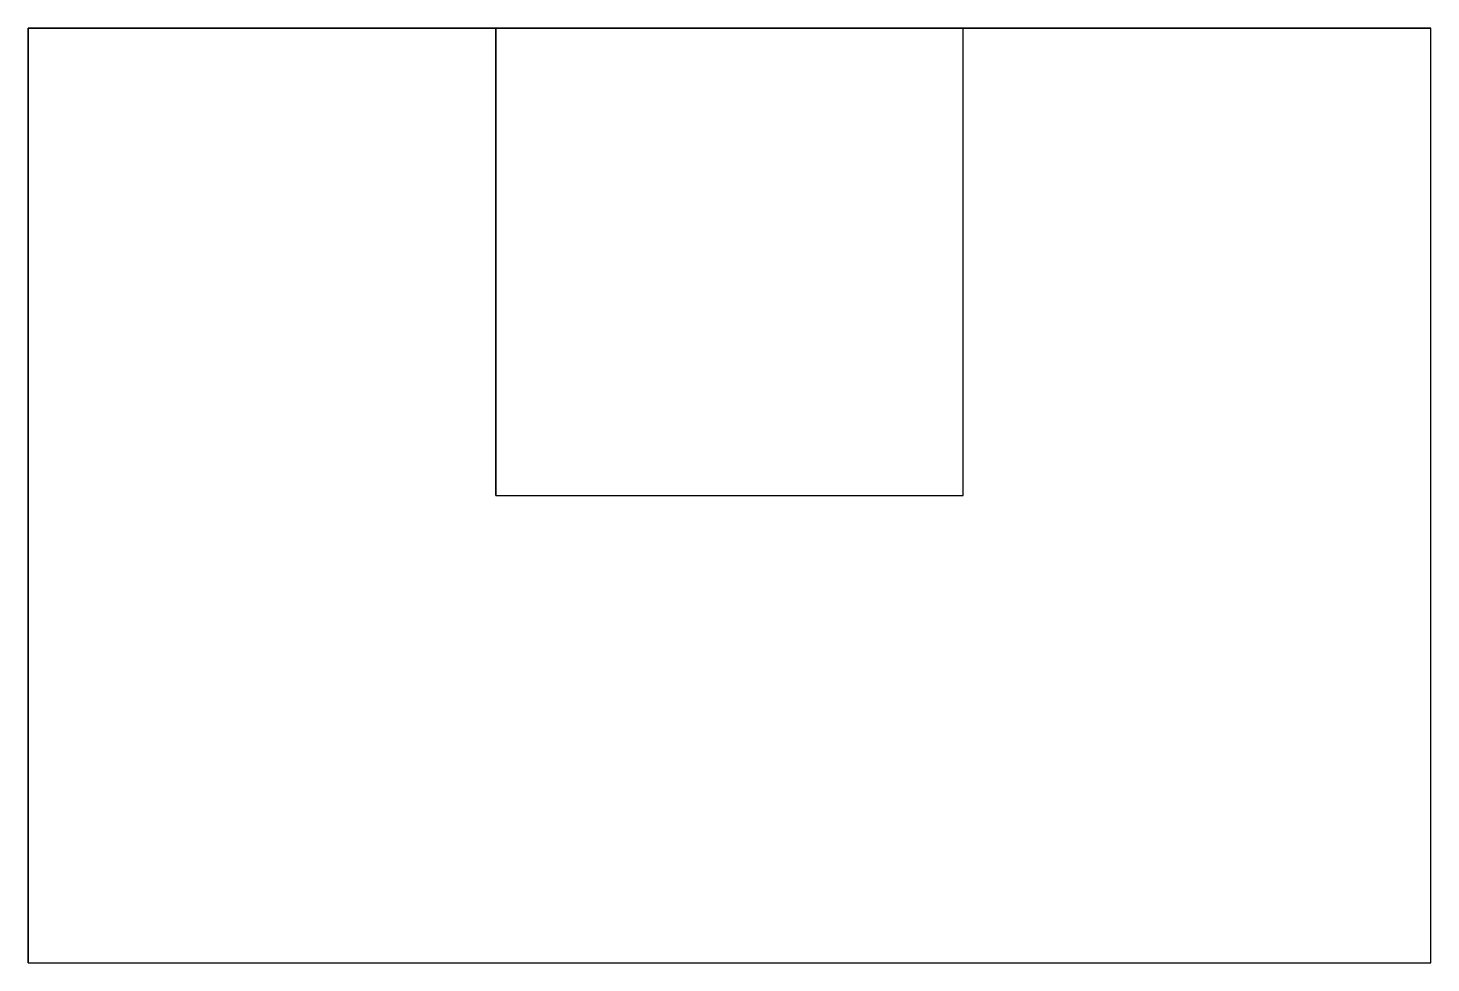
# Model space of a CAD drawing. Extents: x 0 to 3, y 0 to 2.
import ezdxf

# ---------------------------------------------------------------- set-up
doc = ezdxf.new("R2010")
doc.units = 0
doc.layers.get('0').update_dxf_attribs({"linetype": 'CONTINUOUS'})

# ---------------------------------------------------------------- blocks, each defined once
blk = doc.blocks.new('*U4')
at = {"color": 7}
for p, q in [((0, 2, 3), (2, 2, 3)), ((0, 2), (0, 2, 3)), ((0, 2, 3), (0, 0, 3)), ((0, 2), (0, 0)), ((2, 2), (0, 2)), ((1, 2, 2), (2, 2, 2)), ((2, 2, 1), (1, 2, 1)), ((1, 2, 1), (1, 2, 2)), ((1, 2, 1), (1, 2, 2)), ((2, 2, 2), (2, 2, 3)), ((2, 2), (2, 2, 1)), ((2, 2, 3), (2, 0, 3)), ((2, 0), (2, 2)), ((2, 2, 2), (2, 1, 2)), ((2, 1, 1), (2, 2, 1)), ((2, 1, 1), (2, 1, 2)), ((2, 1, 1), (2, 1, 2)), ((0, 0), (0, 0, 3)), ((0, 0, 3), (2, 0, 3)), ((0, 0), (2, 0)), ((2, 0, 3), (2, 0))]:
    blk.add_line(p, q, dxfattribs=at)
for centre in [(2, 2, 1), (2, 2, 2)]:
    blk.add_arc(centre, 1, 180, 270, dxfattribs=at)

msp = doc.modelspace()

# ---------------------------------------------------------------- block references
at = {"extrusion": (1, -3e-16, 1e-16)}
msp.add_blockref('*U4', (0, 0), dxfattribs=at)

doc.saveas('drawing.dxf')
